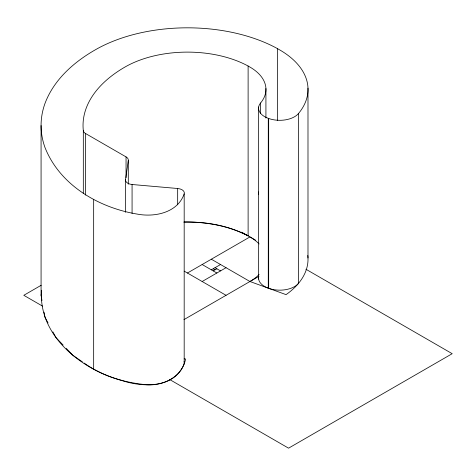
<?xml version="1.0" encoding="UTF-8"?>
<svg xmlns="http://www.w3.org/2000/svg" width="476" height="476" viewBox="0 0 476 476"><rect width="100%" height="100%" fill="white"/><g stroke="black" fill="none" stroke-linecap="round" stroke-linejoin="round"><path stroke-width="0.71" d="M258.647 194.184L258.652 107.023M265.923 118.06L265.923 88.518M258.652 276.871A20.801 12.007 0 0 0 268.28 288.17L268.28 118.328A20.801 12.007 0 0 1 260.598 102.977A54.603 31.523 0 0 0 249.954 67.08L248.115 66.021A88.417 51.045 0 0 0 124.92 67.074A143.02 82.574 0 0 0 83.318 130.632A7.8 4.504 0 0 0 85.585 133.536L126.045 156.896A7.8 4.504 0 0 1 128.3 160.454L125.527 179.684A7.8 4.504 0 0 0 132.072 184.504L177.667 188.502A7.8 4.504 0 0 1 184.182 193.916L184.182 363.759C174.775 388.589 142.532 387.494 121.57 380.437C81.456 369.483 38.264 335.895 41.519 290.241M41.977 300.499L41.073 295.4L41.585 292.472M184.182 193.916C177.607 212.76 154.754 217.461 137.195 214.087C98.627 207.691 59.78 185.093 44.952 147.411A188.121 108.611 0 0 1 44.928 103.601C53.764 79.849 73.643 62.225 95.164 49.903A130.483 75.333 0 0 1 276.972 48.344L279.698 49.903A96.676 55.817 0 0 1 298.517 113.496L298.517 283.345A20.801 12.007 0 0 1 268.678 288.319L268.678 118.47L268.28 118.328M41.192 285.267L23.8 295.31L42.477 306.092M187.437 273.016L249.954 236.929A54.603 31.523 0 0 1 259.117 243.956M211.338 269.832L220.531 264.525M213.177 270.898L216.854 268.773M202.145 281.512L226.046 267.708M183.962 319.61L258.962 276.306M183.926 222.113C205.953 221.501 228.498 225.535 248.115 235.864L248.115 66.021M184.081 222.042L186.146 221.965C207.476 222.125 229.063 225.927 248.115 235.864M184.141 358.88L185.598 358.999C182.153 376.641 163.78 385.875 146.971 384.792C124.825 382.763 102.304 376.135 84.145 363.057M211.338 259.218L249.954 281.512L286.058 294.638A96.676 55.817 0 0 0 307.793 255.457M241.659 232.139L255.743 240.273M305.889 269.22L452.2 353.692L288.563 448.172L169.843 379.628M215.015 267.708L220.531 270.898M213.177 268.773L215.015 269.832M202.145 264.525L216.854 273.016M184.182 271.136L226.046 295.31M82.354 361.825L72.828 355.263L66.194 348.301M63.135 345.088L55.989 337.585L52.884 331.867M48.058 322.972L44.952 317.254L44.048 312.155M307.99 88.155L307.99 257.998M277.425 48.594L277.425 120.535M260.598 102.977L260.598 113.365M258.652 191.947L258.647 279.109M177.667 188.502L177.667 204.781M132.072 184.504L132.072 213.432M128.3 160.454L128.3 184.188M126.045 156.896L126.045 177.661M125.527 179.684L125.527 212.32M93.665 199.771L93.665 369.614M85.585 133.536L85.585 195.095M83.318 130.632L83.318 193.678M41.073 125.557L41.073 295.4M259.117 274.479A54.603 31.523 0 0 1 249.954 281.512M298.517 113.496A20.801 12.007 0 0 1 268.678 118.47M184.045 361.546A7.8 4.504 0 0 1 184.182 363.759"/></g></svg>
